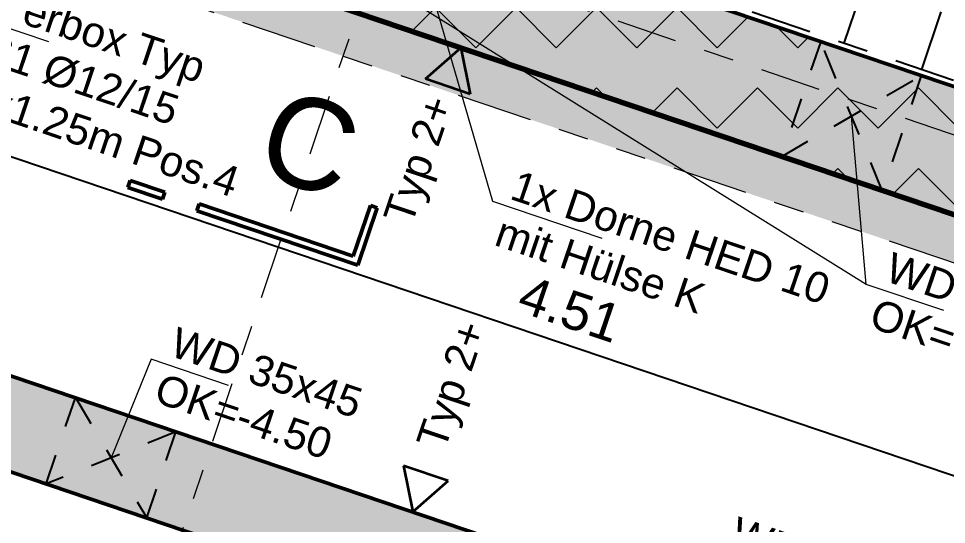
# Model space of a CAD drawing. Header units: metres. Extents: x 229537.2 to 229577.8, y 178146.1 to 178182.9.
# Drawn here: x 229548.689 to 229551.747, y 178169.98 to 178171.648 of the extents above; entities that cross this region are included whole.
import ezdxf

# ---------------------------------------------------------------- set-up
doc = ezdxf.new("R2010")
doc.units = ezdxf.units.M
doc.header["$PDMODE"] = 65
for name, pattern in [('AUSGEZOGEN', [0]), ('GETRENNT2_S6', [0.3, 0.2, -0.1]), ('PHANTOM2_S8', [0.3, 0.2, -0.05, 0, -0.05]), ('PUNKT2_S9', [0.4, 0.25, -0.05, 0, -0.05, 0, -0.05]), ('STRICHLINIE_S4', [0.1, 0.05, -0.05])]:
    doc.linetypes.add(name, pattern=pattern)
for name, color, linetype, lineweight in [('TB_639', 7, 'AUSGEZOGEN', 25), ('TB_640', 7, 'AUSGEZOGEN', 25), ('TB_641', 7, 'AUSGEZOGEN', 25), ('TB_642', 7, 'AUSGEZOGEN', 25), ('TB_643', 7, 'AUSGEZOGEN', 25), ('TB_646', 7, 'AUSGEZOGEN', 25), ('TB_649', 7, 'AUSGEZOGEN', 25), ('TB_651', 7, 'AUSGEZOGEN', 25)]:
    doc.layers.add(name, color=color, linetype=linetype, lineweight=lineweight)
doc.styles.add('ARIAL', font='arial.ttf')
doc.dimstyles.new('DIMSTYLE_7', dxfattribs={"dimtxt": 0.125, "dimasz": 0.125, "dimexe": 0, "dimexo": 0, "dimgap": 0.0625, "dimtad": 2, "dimrnd": 0.005, "dimzin": 4, "dimdsep": 46, "dimtxsty": 'ARIAL', "dimblk1": 'ALL_ML_STRICH', "dimblk2": 'ALL_ML_STRICH', "dimsah": 1, "dimcen": 0, "dimclrd": 7, "dimclre": 7, "dimclrt": 7, "dimadec": 0, "dimazin": 0, "dimtfac": 1, "dimtdec": 0, "dimtix": 1, "dimtmove": 2, "dimatfit": 3, "dimfxl": 0, "dimtzin": 0, "dimlwd": 0, "dimlwe": 25, "dimarcsym": 0})

# ---------------------------------------------------------------- blocks, each defined once
blk = doc.blocks.new('ALL_ML_STRICH')
at = {"color": 0, "linetype": 'ByBlock', "lineweight": -2}
for p, q in [((0, -0.5), (0, 0.5)), ((-0.3, -0.3), (0.3, 0.3)), ((-1, 0), (0.5, 0))]:
    blk.add_line(p, q, dxfattribs=at)
blk = doc.blocks.new('*D289')
at = {"layer": 'DEFPOINTS', "color": 7, "linetype": 'AUSGEZOGEN', "lineweight": 25, "transparency": 16777216}
for p in [(2661619.0956, 1209489.683), (2661619.0397, 1209489.5177), (2661623.5729, 1209488.8435)]:
    blk.add_point(p, dxfattribs=at)
at = {"layer": 'TB_649', "color": 7, "linetype": 'AUSGEZOGEN', "lineweight": -2, "transparency": 16777216}
for p, q in [((2661619.0397, 1209489.5177), (2661619.0397, 1209489.5177)), ((2661619.0397, 1209489.5177), (2661623.3114, 1209488.0713)), ((2661623.5121, 1209488.6639), (2661623.3114, 1209488.0713))]:
    blk.add_line(p, q, dxfattribs=at)
at = {"layer": 'TB_649', "color": 7, "linetype": 'AUSGEZOGEN', "lineweight": 25, "transparency": 16777216, "xscale": 0.125, "yscale": 0.125, "zscale": 0.125}
for p, rotation in [((2661619.0397, 1209489.5177), 161.2952432375796), ((2661623.3114, 1209488.0713), 341.2952432375796)]:
    blk.add_blockref('ALL_ML_STRICH', p, dxfattribs=dict(at, rotation=rotation))
at = {"layer": 'TB_649', "color": 7, "linetype": 'AUSGEZOGEN', "lineweight": 25, "transparency": 16777216, "insert": (2661621.2323, 1209488.8963), "char_height": 0.125, "width": 0.5, "attachment_point": 5, "rotation": 341.2952, "style": 'ARIAL'}
blk.add_mtext('\\A1;{\\A1;{4.51\\H0.082500;\\S^ ;}}', dxfattribs=at)
blk = doc.blocks.new('No_Georef')
at = {"layer": 'TB_639', "linetype": 'AUSGEZOGEN', "lineweight": 35, "transparency": 33554687}
for points in [[(2661620.3012, 1209494.491), (2661619.0184, 1209490.7023), (2661616.1958, 1209491.6579), (2661616.0996, 1209491.3738), (2661618.9222, 1209490.4181), (2661618.8196, 1209490.115), (2661619.1985, 1209489.9867), (2661619.3011, 1209490.2898), (2661623.5729, 1209488.8435), (2661623.7012, 1209489.2224), (2661619.4294, 1209490.6687), (2661620.6801, 1209494.3627)], [(2661618.8682, 1209489.0111), (2661618.4893, 1209489.1394), (2661618.345, 1209488.7132), (2661622.219, 1209487.4016), (2661622.3152, 1209487.6857), (2661618.8201, 1209488.8691)]]:
    blk.add_hatch(color=254, dxfattribs=at).paths.add_polyline_path(points)
at = {"layer": 'TB_640', "linetype": 'AUSGEZOGEN', "lineweight": 35, "transparency": 33554687}
for color, points in [(254, [(2661616.1958, 1209491.6579), (2661616.1477, 1209491.5159), (2661618.8282, 1209490.6083), (2661618.732, 1209490.3241), (2661626.8305, 1209487.5822), (2661626.9106, 1209487.819), (2661629.7048, 1209486.873), (2661631.1319, 1209491.0879), (2661644.8519, 1209486.4427), (2661644.9, 1209486.5848), (2661631.0379, 1209491.2781), (2661629.6108, 1209487.0632), (2661626.8167, 1209488.0092), (2661626.7365, 1209487.7724), (2661618.9222, 1209490.4181), (2661619.0184, 1209490.7023)]), (81, [(2661619.4294, 1209490.6687), (2661619.4133, 1209490.6213), (2661623.6378, 1209489.1911), (2661623.5416, 1209488.9069), (2661619.2698, 1209490.3532), (2661619.1511, 1209490.0028), (2661619.1985, 1209489.9867), (2661619.3011, 1209490.2898), (2661623.5729, 1209488.8435), (2661623.7012, 1209489.2224)])]:
    blk.add_hatch(color=color, dxfattribs=at).paths.add_polyline_path(points)
at = {"layer": 'TB_640', "linetype": 'PHANTOM2_S8', "lineweight": 35, "transparency": 33554687}
blk.add_hatch(color=81, dxfattribs=at).paths.add_polyline_path([(2661618.8208, 1209489.0272), (2661618.7567, 1209488.8377), (2661622.2991, 1209487.6383), (2661622.3152, 1209487.6857), (2661618.8201, 1209488.8691), (2661618.8682, 1209489.0111)])
at = {"layer": 'TB_646', "linetype": 'AUSGEZOGEN', "lineweight": 18, "transparency": 33554687}
h = blk.add_hatch(dxfattribs=at)
h.set_pattern_fill('MUSTER', scale=0.1875, angle=45, style=0, pattern_type=2)
h.set_pattern_definition([(45, (-1e-16, 0.53033), (0, 0.265165042945), [0.1875, -0.1875]), (135, (-1e-16, 0.53033), (-0.265165042945, 0), [0.1875, -0.1875])])
h.paths.add_polyline_path([(2661619.4614, 1209490.7634), (2661619.0826, 1209490.8917), (2661618.9222, 1209490.4181), (2661624.8611, 1209488.4074), (2661624.9893, 1209488.7862), (2661619.4294, 1209490.6687)], flags=0)
at = {"layer": 'TB_640', "color": 7, "linetype": 'PUNKT2_S9', "lineweight": 13, "transparency": 33554687}
for p, q in [((2661618.9222, 1209490.4181), (2661626.7365, 1209487.7724)), ((2661618.732, 1209490.3241), (2661626.8305, 1209487.5822))]:
    blk.add_line(p, q, dxfattribs=at)
at = {"layer": 'TB_641', "color": 7, "linetype": 'PHANTOM2_S8', "lineweight": 25, "transparency": 33554687}
for p, q in [((2661622.1353, 1209489.7737), (2661622.6163, 1209491.1945)), ((2661622.391, 1209489.6871), (2661622.872, 1209491.1079)), ((2661620.885, 1209490.197), (2661622.9025, 1209489.5139))]:
    blk.add_line(p, q, dxfattribs=at)
at = {"layer": 'TB_641', "color": 7, "linetype": 'AUSGEZOGEN', "lineweight": 50, "transparency": 33554687}
for p, q in [((2661623.7012, 1209489.2224), (2661619.4294, 1209490.6687)), ((2661619.3011, 1209490.2898), (2661623.5729, 1209488.8435)), ((2661622.3152, 1209487.6857), (2661618.8201, 1209488.8691)), ((2661618.345, 1209488.7132), (2661622.219, 1209487.4016))]:
    blk.add_line(p, q, dxfattribs=at)
at = {"layer": 'TB_641', "color": 7, "linetype": 'AUSGEZOGEN', "lineweight": 35, "transparency": 33554687}
for p, q in [((2661620.7552, 1209489.6558), (2661620.8719, 1209489.758)), ((2661620.8719, 1209489.758), (2661620.9024, 1209489.6059)), ((2661620.9024, 1209489.6059), (2661620.7552, 1209489.6558)), ((2661620.8304, 1209488.3301), (2661620.6832, 1209488.38)), ((2661620.6832, 1209488.38), (2661620.7138, 1209488.2279)), ((2661620.7138, 1209488.2279), (2661620.8304, 1209488.3301))]:
    blk.add_line(p, q, dxfattribs=at)
at = {"layer": 'TB_642', "color": 7, "linetype": 'AUSGEZOGEN', "lineweight": 70, "transparency": 33554687}
blk.add_line((2661626.7365, 1209487.7724), (2661618.9222, 1209490.4181), dxfattribs=at)
at = {"layer": 'TB_643', "color": 7, "linetype": 'PHANTOM2_S8', "lineweight": 18, "transparency": 33554687}
for p, q in [((2661614.7632, 1209472.8331), (2661623.6431, 1209499.0606)), ((2661613.8118, 1209492.4123), (2661645.8408, 1209481.5681))]:
    blk.add_line(p, q, dxfattribs=at)
at = {"layer": 'TB_646', "color": 7, "linetype": 'GETRENNT2_S6', "lineweight": 25, "transparency": 33554687}
for p, q in [((2661624.9893, 1209488.7862), (2661619.4294, 1209490.6687)), ((2661618.9222, 1209490.4181), (2661624.8611, 1209488.4074))]:
    blk.add_line(p, q, dxfattribs=at)
at = {"layer": 'TB_649', "color": 7, "linetype": 'AUSGEZOGEN', "lineweight": 18, "transparency": 33554687}
for p, q in [((2661620.9775, 1209489.2514), (2661620.6891, 1209490.2422)), ((2661619.5142, 1209489.7776), (2661619.303, 1209489.8491)), ((2661621.3381, 1209489.1293), (2661620.9775, 1209489.2514))]:
    blk.add_line(p, q, dxfattribs=at)
at = {"layer": 'TB_649', "color": 7, "linetype": 'AUSGEZOGEN', "lineweight": 50, "transparency": 33554687}
for p, q in [((2661619.7824, 1209489.3205), (2661619.7747, 1209489.2977)), ((2661619.8961, 1209489.282), (2661619.7824, 1209489.3205)), ((2661619.8884, 1209489.2592), (2661619.7747, 1209489.2977)), ((2661619.8884, 1209489.2592), (2661619.8961, 1209489.282)), ((2661620.0097, 1209489.2435), (2661620.002, 1209489.2208)), ((2661620.5174, 1209489.0716), (2661620.0097, 1209489.2435)), ((2661620.5738, 1209489.2383), (2661620.5174, 1209489.0716)), ((2661620.5966, 1209489.2306), (2661620.5324, 1209489.0412)), ((2661620.5966, 1209489.2306), (2661620.5738, 1209489.2383)), ((2661620.5324, 1209489.0412), (2661620.002, 1209489.2208))]:
    blk.add_line(p, q, dxfattribs=at)
at = {"layer": 'TB_651', "color": 7, "linetype": 'AUSGEZOGEN', "lineweight": 18, "transparency": 33554687}
for p, q in [((2661622.2082, 1209488.978), (2661620.3124, 1209490.1586)), ((2661622.2082, 1209488.978), (2661622.1596, 1209489.5333)), ((2661622.4632, 1209488.8917), (2661622.2082, 1209488.978)), ((2661619.851, 1209488.7314), (2661619.7194, 1209488.4064)), ((2661620.1061, 1209488.645), (2661619.851, 1209488.7314))]:
    blk.add_line(p, q, dxfattribs=at)
at = {"layer": 'TB_651', "color": 7, "linetype": 'STRICHLINIE_S4', "lineweight": 25, "transparency": 33554687}
for p, q in [((2661622.058, 1209489.7794), (2661621.9295, 1209489.3999)), ((2661622.261, 1209489.2877), (2661622.058, 1209489.7794)), ((2661621.9295, 1209489.3999), (2661622.3893, 1209489.6665)), ((2661622.3893, 1209489.6665), (2661622.261, 1209489.2877)), ((2661619.5053, 1209488.3203), (2661619.6017, 1209488.6051)), ((2661619.6017, 1209488.6051), (2661619.8368, 1209488.2081)), ((2661619.933, 1209488.4922), (2661619.5053, 1209488.3203)), ((2661619.8368, 1209488.2081), (2661619.933, 1209488.4922))]:
    blk.add_line(p, q, dxfattribs=at)
at = {"layer": 'TB_641', "color": 7, "linetype": 'AUSGEZOGEN', "lineweight": 18, "transparency": 33554687, "char_height": 0.1, "width": 0.481617, "attachment_point": 4, "rotation": 71.2952, "style": 'ARIAL'}
for insert in [(2661620.6764, 1209489.1808), (2661620.7851, 1209488.4387)]:
    blk.add_mtext('\\W1.00;Typ 2+', dxfattribs=dict(at, insert=insert))
at = {"layer": 'TB_649', "color": 7, "linetype": 'AUSGEZOGEN', "lineweight": 70, "transparency": 33554687, "char_height": 0.1, "attachment_point": 1, "rotation": 341.2952, "line_spacing_factor": 0.963855, "style": 'ARIAL'}
for s, insert, width in [('\\A1;{\\fArial|i0|b0;\\H0.100000;\\W1.000000;\\C7;Ferbox Typ }\\P{\\fArial|i0|b0;\\H0.100000;\\W1.000000;\\C7;S1 %%c12/15}\\P{\\fArial|i0|b0;\\H0.100000;\\W1.000000;\\C7;6x1.25m Pos.4}\\P', (2661619.3713, 1209489.9623), 0.985031), ('\\A1;{\\fArial|i0|b0;\\H0.100000;\\W1.000000;\\C7;1x Dorne HED 10}\\P{\\fArial|i0|b0;\\H0.100000;\\W1.000000;\\C7;mit Hülse K}\\P', (2661621.061, 1209489.3561), 1.149518)]:
    blk.add_mtext(s, dxfattribs=dict(at, insert=insert, width=width))
at = {"layer": 'TB_649', "color": 7, "linetype": 'AUSGEZOGEN', "lineweight": 50, "transparency": 33554687, "insert": (2661620.1808, 1209489.3459), "char_height": 0.3, "width": 0.454071, "attachment_point": 7, "rotation": 341.2952, "style": 'ARIAL'}
blk.add_mtext('\\W0.99;C', dxfattribs=at)
at = {"layer": 'TB_651', "color": 7, "linetype": 'AUSGEZOGEN', "lineweight": 35, "transparency": 33554687, "char_height": 0.1, "width": 0.705145, "attachment_point": 1, "rotation": 341.2952, "line_spacing_factor": 0.963855, "style": 'ARIAL'}
for insert in [(2661622.2961, 1209489.086), (2661619.939, 1209488.8394), (2661621.786, 1209488.214)]:
    blk.add_mtext('\\A1;{\\fArial|i0|b0;\\H0.100000;\\W1.000000;\\C7;WD 35x45}\\P{\\fArial|i0|b0;\\H0.100000;\\W1.000000;\\C7;OK=-4.50}\\P', dxfattribs=dict(at, insert=insert))
at = {"layer": 'TB_649', "color": 7, "linetype": 'AUSGEZOGEN', "lineweight": 25, "transparency": 33554687}
dim = blk.add_linear_dim(base=(2661623.3114, 1209488.0713), p1=(2661619.0397, 1209489.5177), p2=(2661623.5121, 1209488.6639), angle=341.2952, dimstyle='DIMSTYLE_7', override={"dimpost": '<>', "dimclrd": 7, "dimclre": 7, "dimclrt": 7, "dimlwd": 0, "dimlwe": 25}, dxfattribs=at)
dim.commit()
dim.dimension.update_dxf_attribs({"geometry": '*D289', "text_midpoint": (2661621.2323, 1209488.8963), "dimtype": 128})

msp = doc.modelspace()

# ---------------------------------------------------------------- block references
msp.add_blockref('No_Georef', (-2432070.7256, -1031318.2063))

doc.saveas('drawing.dxf')
